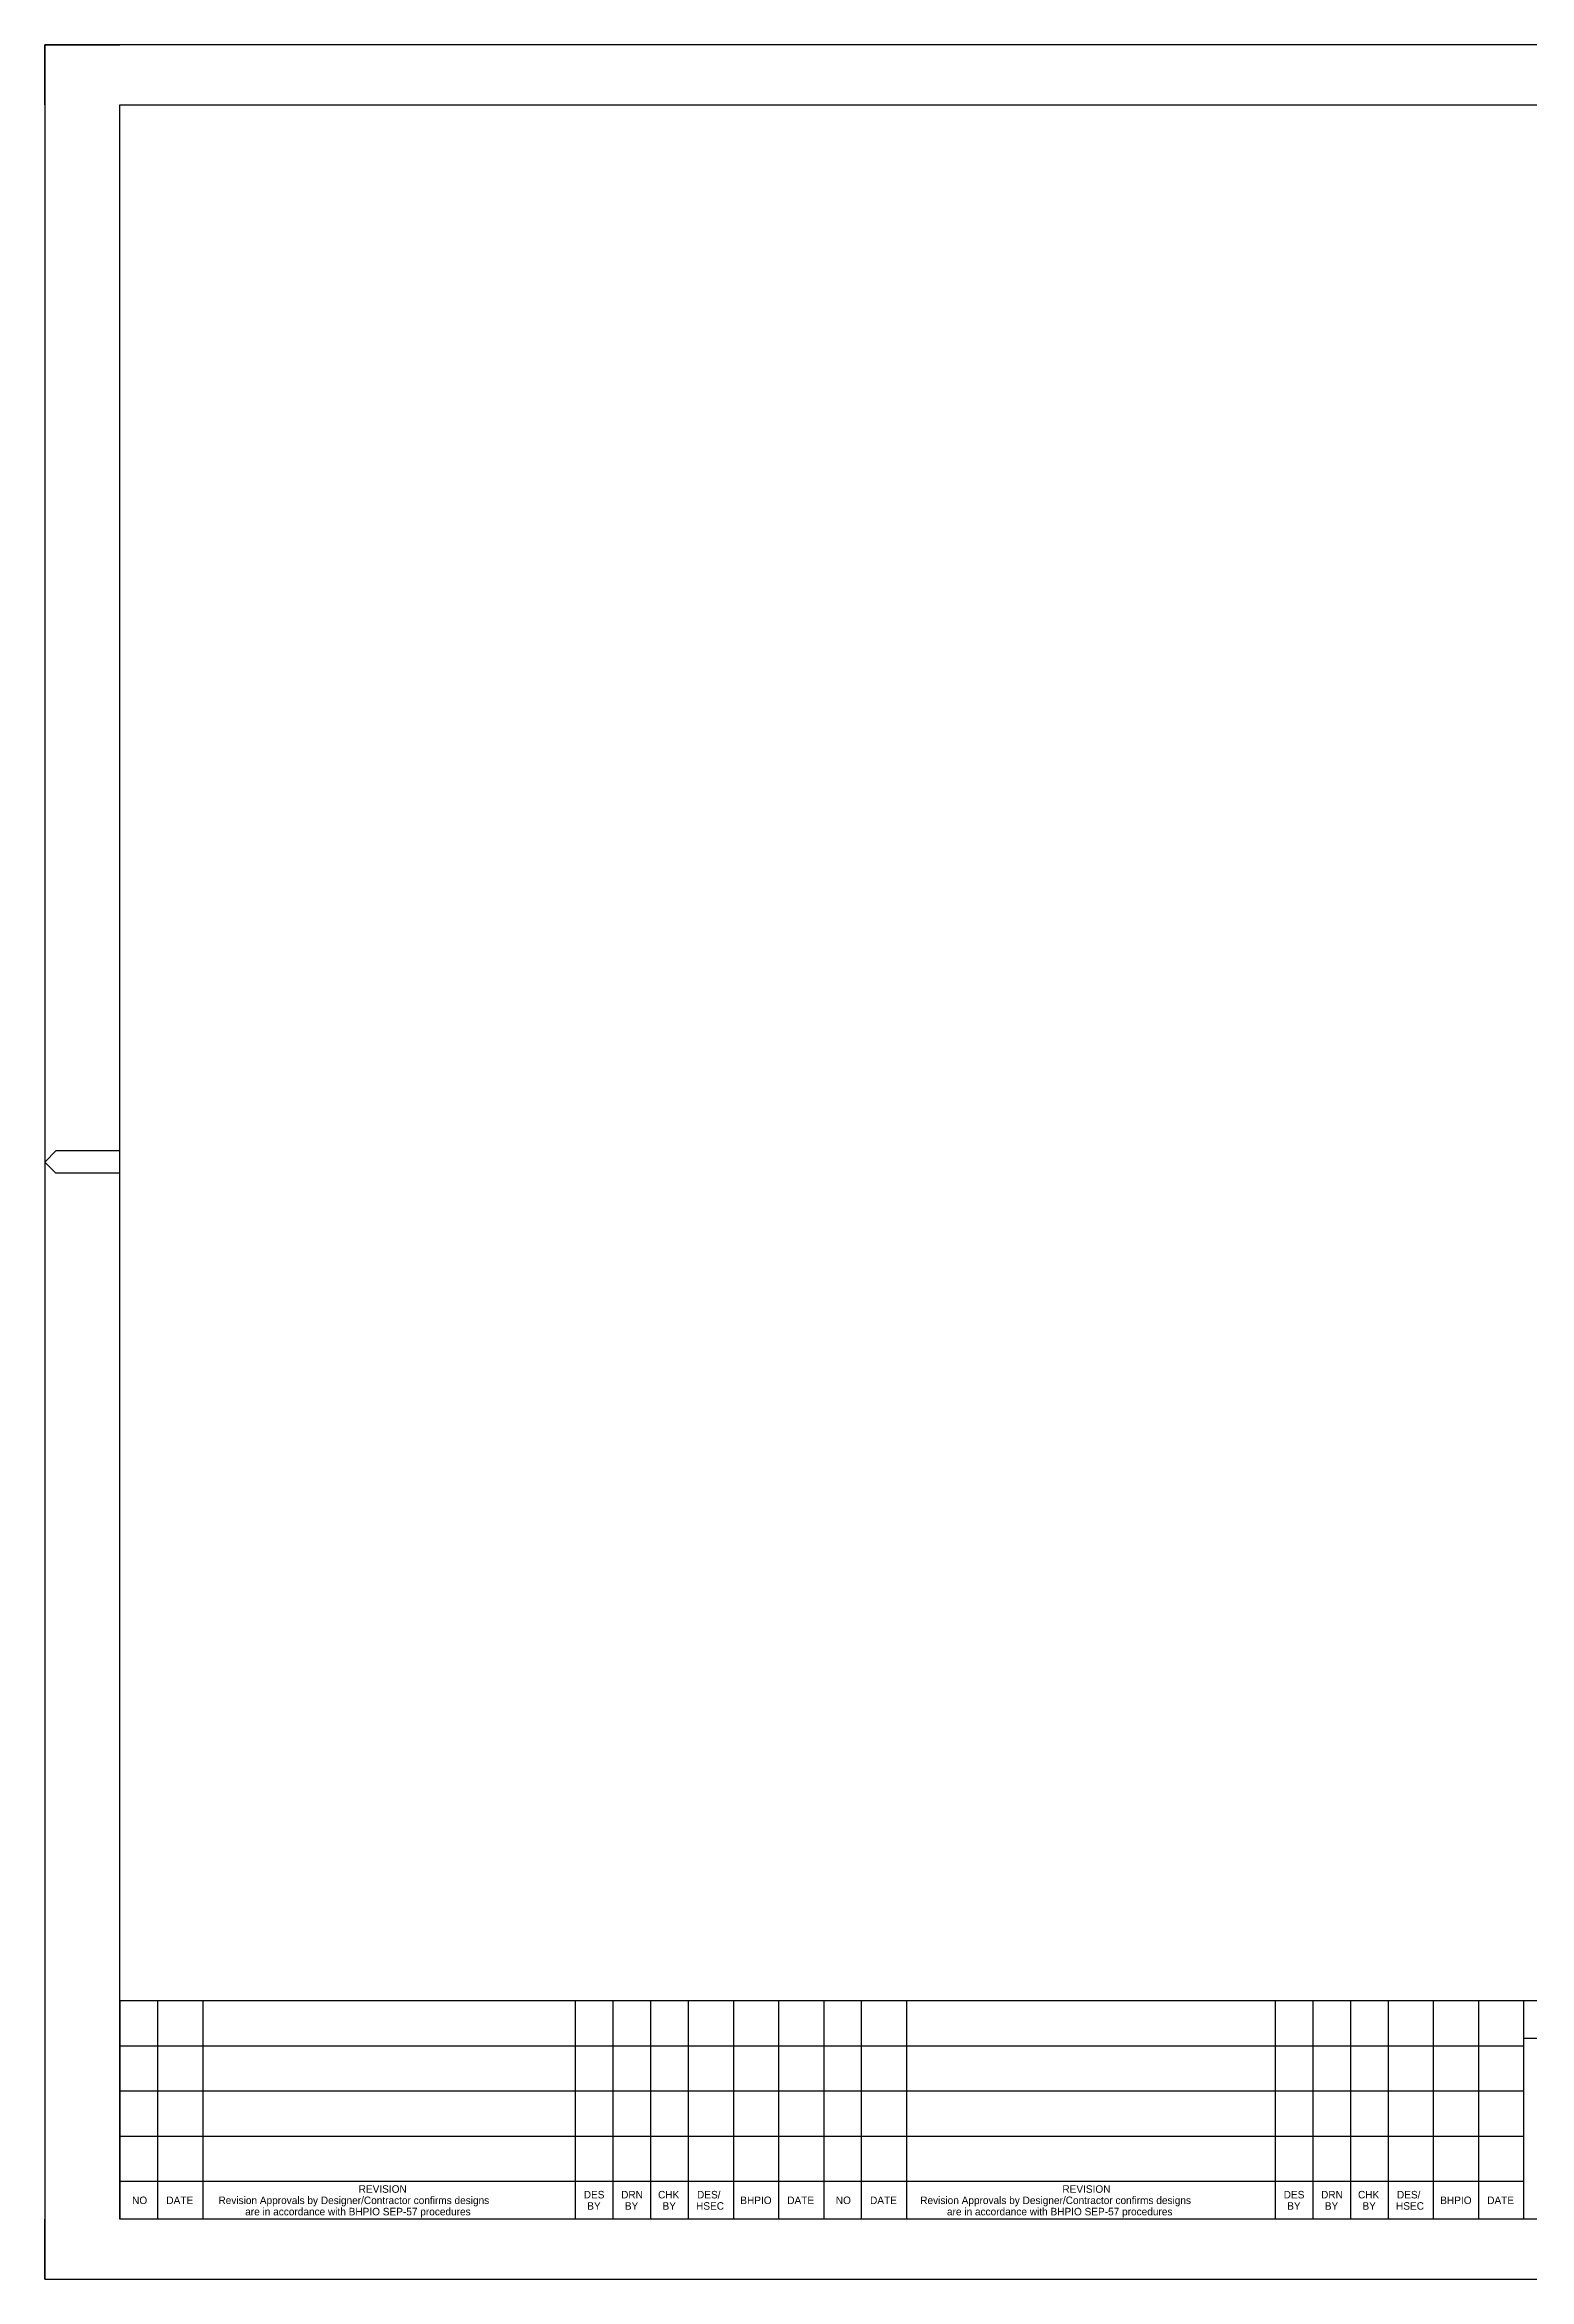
# Model space of a CAD drawing. Extents: x -20 to 821, y -16 to 578.
# Drawn here: x -20 to 374, y -16 to 578 of the extents above; entities that cross this region are included whole.
import ezdxf

# ---------------------------------------------------------------- set-up
doc = ezdxf.new("R2010")
doc.units = 0
doc.layers.add('G-Border', color=7, linetype='Continuous')
doc.layers.add('G-Plot Border', color=7, linetype='Continuous')

msp = doc.modelspace()

# ---------------------------------------------------------------- linework, layer by layer
at = {"layer": 'G-Border'}
for p, q in [((0, 562), (801, 562)), ((0, 0), (0, 562)), ((-17, 284), (-20, 281)), ((-20, 281), (-17, 278)), ((0, 284), (-17, 284)), ((0, 278), (-17, 278)), ((801, 58), (0, 58)), ((0, 58), (0, 0)), ((10, 58), (10, 0)), ((22, 58), (22, 0)), ((121, 58), (121, 0)), ((131, 58), (131, 0)), ((141, 58), (141, 0)), ((151, 58), (151, 0)), ((163, 58), (163, 0)), ((175, 58), (175, 0)), ((187, 58), (187, 0)), ((187, 58), (187, 0)), ((197, 58), (197, 0)), ((209, 58), (209, 0)), ((307, 58), (307, 0)), ((317, 58), (317, 0)), ((327, 58), (327, 0)), ((337, 58), (337, 0)), ((349, 58), (349, 0)), ((361, 58), (361, 0)), ((373, 58), (373, 0)), ((602, 48), (373, 48)), ((373, 46), (0, 46)), ((373, 34), (0, 34)), ((373, 22), (0, 22)), ((373, 10), (0, 10)), ((801, 0), (0, 0))]:
    msp.add_line(p, q, dxfattribs=at)
for points in [[(-20, 562), (-20, 578)], [(-20, 578), (0, 578)], [(-20, -16), (-20, -0.03)], [(-20, -16), (0, -16)]]:
    msp.add_lwpolyline(points, dxfattribs=at)
at = {"layer": 'G-Plot Border'}
msp.add_lwpolyline([(-20, -16), (821, -16), (821, 578), (-20, 578)], close=True, dxfattribs=at)

# ---------------------------------------------------------------- texts
at = {"layer": 'G-Border'}
for s, p in [('NO', (3.22, 4)), ('DATE', (12.32, 4)), ('Revision Approvals by Designer/Contractor confirms designs', (26.17, 4)), ('REVISION', (63.43, 7)), ('DES', (123.24, 5.5)), ('DRN', (133.17, 5.5)), ('CHK', (142.98, 5.5)), ('DES/', (153.34, 5.5)), ('BHPIO', (164.84, 4)), ('DATE', (177.32, 4)), ('NO', (190.22, 4)), ('DATE', (199.32, 4)), ('Revision Approvals by Designer/Contractor confirms designs', (212.66, 4)), ('REVISION', (250.43, 7)), ('DES', (309.24, 5.5)), ('DRN', (319.17, 5.5)), ('CHK', (328.98, 5.5)), ('DES/', (339.34, 5.5)), ('BHPIO', (350.84, 4)), ('DATE', (363.32, 4)), (' are in accordance with BHPIO SEP-57 procedures', (32.53, 1)), ('BY', (124.17, 2.5)), ('BY', (134.17, 2.5)), ('BY', (144.17, 2.5)), ('HSEC', (153.08, 2.5)), (' are in accordance with BHPIO SEP-57 procedures ', (219.02, 1)), ('BY', (310.17, 2.5)), ('BY', (320.17, 2.5)), ('BY', (330.17, 2.5)), ('HSEC', (339.08, 2.5))]:
    msp.add_text(s, height=2, dxfattribs=at).set_placement(p)

doc.saveas('drawing.dxf')
